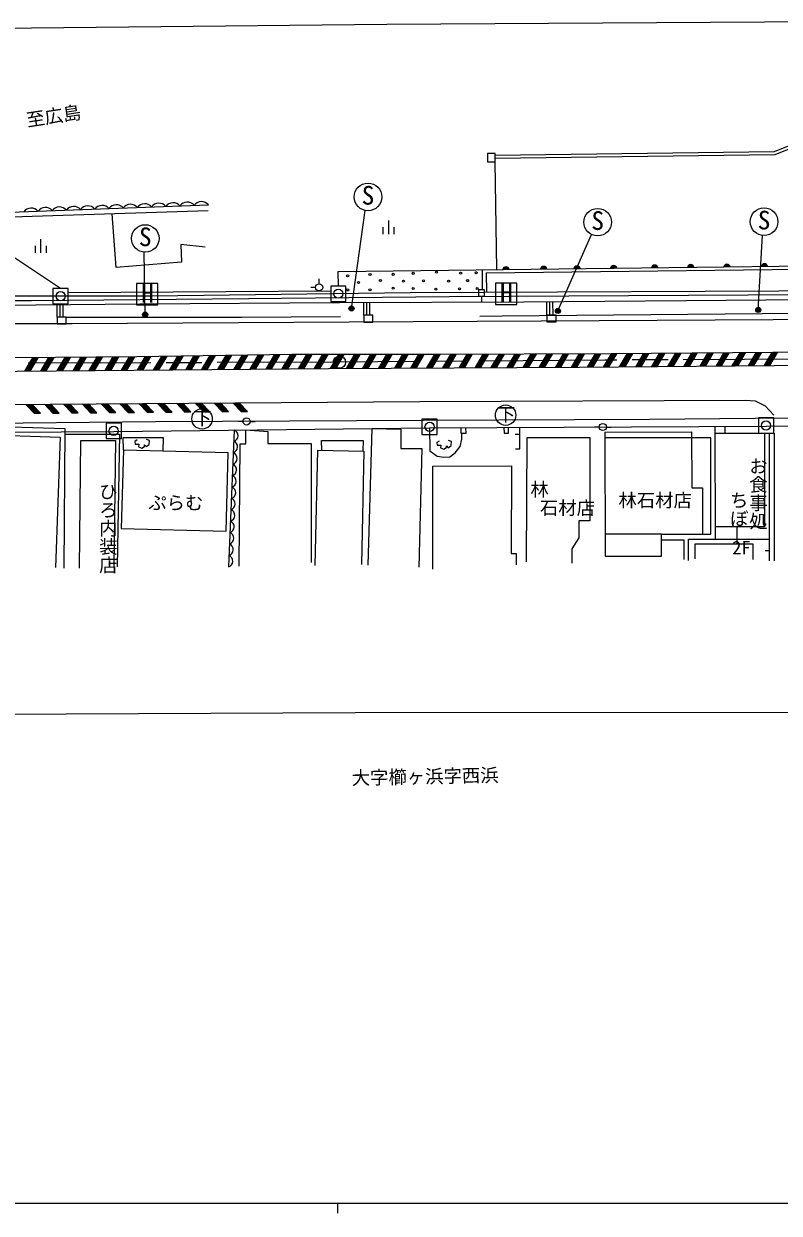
# Model space of a CAD drawing. Units: millimetres at full size, sheet at 1:1000; details may follow other scales. Extents: x 40000 to 680000, y 20000 to 380000.
# Drawn here: x 137262 to 211312, y 204000 to 320643 of the extents above; entities that cross this region are included whole.
import ezdxf
from ezdxf.enums import TextEntityAlignment as Align

# ---------------------------------------------------------------- set-up
doc = ezdxf.new("R2010")
doc.units = ezdxf.units.MM
doc.header["$LTSCALE"] = 1000
doc.linetypes.add('CHAIN', pattern=[18.5, 12, -1.5, 3.5, -1.5])
for name, color, linetype, lineweight in [('M-BGD', 7, 'Continuous', 25), ('M-BGD-EXST', 7, 'Continuous', 25), ('M-BMK', 2, 'CHAIN', 13), ('M-BMK-SRVR', 3, 'Continuous', 25), ('M-STR-HTXT', 7, 'Continuous', 13), ('M-STR-STRC', 7, 'Continuous', 25), ('M-TTL-BAND', 7, 'Continuous', 25)]:
    doc.layers.add(name, color=color, linetype=linetype, lineweight=lineweight)
doc.layers.add('M-BMK-HTXT', color=7, linetype='Continuous')
doc.styles.add('@ＭＳ ゴシック', font='')
doc.styles.add('ＭＳ ゴシック', font='')
doc.styles.get('@ＭＳ ゴシック').set_extended_font_data('@MS Gothic')
doc.styles.get('ＭＳ ゴシック').set_extended_font_data('MS Gothic')

msp = doc.modelspace()

# ---------------------------------------------------------------- hatches: boundary and pattern name
at = {"layer": 'M-BGD'}
for points in [[(184226, 296538), (184852, 296546, 0.84072)], [(187911, 296582), (188536, 296590, 0.84072)], [(191185, 296621), (191811, 296629, 0.84072)], [(194774, 296664), (195400, 296671, 0.84072)], [(198790, 296712), (199416, 296719, 0.84072)], [(202326, 296754), (202952, 296761, 0.84072)], [(205876, 296796), (206502, 296804, 0.84072)], [(209554, 296840), (210180, 296847, 0.84072)]]:
    msp.add_hatch(color=256, dxfattribs=at).paths.add_polyline_path(points)
at = {"layer": 'M-BGD-EXST'}
for points in [[(169165, 292604, 0.41421), (169504, 292504, 0.41421), (169604, 292844, 1)], [(209041, 292467, 0.41421), (209380, 292367, 0.41421), (209480, 292707, 1)], [(148939, 292005, 0.41421), (149278, 291905, 0.41421), (149378, 292245, 1)], [(189398, 292366, 0.41421), (189737, 292266, 0.41421), (189837, 292605, 1)]]:
    msp.add_hatch(color=256, dxfattribs=at).paths.add_polyline_path(points)
at = {"layer": 'M-STR-STRC'}
for points in [[(156296, 286745), (156822, 286750), (157640, 288131), (157112, 288123)], [(159223, 288155), (158695, 288147), (157873, 286759), (158399, 286763)], [(160807, 288179), (160279, 288171), (159450, 286773), (159976, 286777)], [(162390, 288203), (161862, 288195), (161028, 286787), (161554, 286791)], [(163969, 288220), (163529, 288221), (163446, 288219), (162605, 286801), (163131, 286805)], [(165537, 288217), (165014, 288218), (164183, 286815), (164708, 286819)], [(167104, 288215), (166582, 288215), (165760, 286829), (166286, 286833)], [(168672, 288212), (168149, 288213), (167337, 286842), (167862, 286844)], [(170239, 288209), (169717, 288210), (168911, 286850), (169435, 286852)], [(170484, 286857), (171009, 286860), (171807, 288207), (171284, 288207)], [(173374, 288204), (172852, 288205), (172058, 286865), (172583, 286868)], [(174942, 288201), (174419, 288202), (173632, 286873), (174156, 286876)], [(176509, 288199), (175987, 288199), (175206, 286881), (175730, 286884)], [(178078, 288198), (177760, 288196), (177554, 288197), (176779, 286889), (177304, 286891)], [(179652, 288206), (179127, 288203), (178353, 286897), (178878, 286899)], [(181226, 288214), (180701, 288211), (179927, 286904), (180451, 286907)], [(182799, 288222), (182275, 288219), (181501, 286912), (182025, 286915)], [(184373, 288230), (183849, 288227), (183074, 286920), (183599, 286923)], [(185947, 288238), (185422, 288235), (184648, 286928), (185173, 286930)], [(187521, 288246), (186996, 288243), (186222, 286936), (186746, 286938)], [(189095, 288254), (188570, 288251), (187795, 286943), (188320, 286946)], [(190669, 288262), (190144, 288259), (189369, 286951), (189894, 286954)], [(192242, 288270), (191718, 288267), (190943, 286959), (191468, 286962)], [(193816, 288278), (193292, 288275), (192519, 286970), (193044, 286975)], [(195391, 288287), (194865, 288283), (194096, 286984), (194622, 286989)], [(196966, 288298), (196441, 288294), (195673, 286998), (196199, 287003)], [(198542, 288309), (198017, 288305), (197251, 287012), (197777, 287017)], [(200117, 288320), (199592, 288316), (198828, 287026), (199354, 287031)], [(201693, 288330), (201168, 288327), (200406, 287041), (200932, 287045)], [(203269, 288341), (202743, 288338), (201983, 287055), (202509, 287059)], [(204844, 288352), (204319, 288349), (203561, 287069), (204087, 287074)], [(206420, 288363), (205895, 288360), (205138, 287083), (205664, 287088)], [(207995, 288374), (207470, 288371), (206716, 287097), (207242, 287102)], [(209571, 288385), (209046, 288382), (208293, 287111), (208819, 287116)], [(211147, 288397), (210697, 288393), (210621, 288393), (209871, 287125), (210396, 287130)], [(138673, 287899), (138147, 287894), (137367, 286577), (137893, 286582)], [(140251, 287914), (139725, 287909), (138945, 286591), (139470, 286596)], [(141829, 287928), (141303, 287923), (140522, 286605), (141048, 286610)], [(142099, 286619), (142625, 286624), (143406, 287943), (142881, 287938)], [(143677, 286633), (144202, 286638), (144984, 287957), (144458, 287952)], [(146562, 287972), (146036, 287967), (145254, 286647), (145780, 286652)], [(146831, 286661), (147357, 286666), (148140, 287986), (147614, 287982)], [(148409, 286675), (148935, 286680), (149722, 288009), (149195, 288001)], [(149986, 286689), (150512, 286694), (151306, 288034), (150778, 288026)], [(152889, 288058), (152361, 288050), (151564, 286703), (152089, 286708)], [(153141, 286717), (153667, 286722), (154473, 288082), (153945, 288074)], [(154718, 286731), (155244, 286736), (156056, 288106), (155528, 288098)], [(154689, 283443), (154073, 283439), (154880, 282588), (155494, 282593)], [(156535, 283457), (155920, 283453), (156724, 282604), (157339, 282609)], [(158382, 283471), (157767, 283466), (158569, 282619), (159184, 282625)], [(138069, 283320), (137454, 283315), (138278, 282445), (138893, 282450)], [(140123, 282461), (140738, 282466), (139916, 283334), (139301, 283329)], [(141763, 283347), (141147, 283343), (141968, 282477), (142582, 282482)], [(143812, 282493), (144427, 282498), (143609, 283361), (142994, 283357)], [(145456, 283375), (144840, 283370), (145657, 282509), (146272, 282514)], [(147302, 283389), (146687, 283384), (147501, 282524), (148116, 282530)], [(149961, 282545), (149149, 283402), (148534, 283398), (149346, 282540)], [(151190, 282556), (151805, 282561), (150996, 283416), (150380, 283411)], [(153650, 282577), (152842, 283430), (152227, 283425), (153035, 282572)]]:
    msp.add_hatch(color=256, dxfattribs=at).paths.add_polyline_path(points)

# ---------------------------------------------------------------- linework, layer by layer
at = {"layer": 'M-BGD'}
for p, q in [((183639, 296531), (183461, 307092)), ((173038, 300012), (173038, 301340)), ((172505, 300012), (172505, 300709)), ((173572, 300012), (173572, 300709)), ((138410, 298179), (138410, 298876)), ((138943, 298179), (138943, 299507)), ((139476, 298179), (139476, 298876)), ((182196, 296517), (182205, 294550)), ((166213, 295145), (166213, 295622)), ((182600, 296219), (182606, 294299)), ((167346, 294411), (141624, 294258)), ((165863, 294795), (165386, 294795)), ((140523, 291883), (140523, 293180)), ((140819, 291882), (140813, 293180)), ((141119, 291883), (141113, 293180)), ((170592, 292059), (170587, 293291)), ((170888, 292058), (170882, 293292)), ((171188, 292059), (171182, 293293)), ((182122, 293922), (182124, 293340)), ((188546, 292078), (188537, 293374)), ((188841, 292078), (188836, 293376)), ((189141, 292079), (189136, 293376)), ((158750, 281641), (158273, 281639)), ((159450, 281645), (159927, 281647)), ((205994, 281157), (205994, 280497)), ((157883, 280794), (157318, 267381)), ((185437, 280409), (185875, 280411)), ((193674, 281101), (193197, 281101)), ((194374, 281101), (194851, 281101)), ((210372, 267989), (210372, 280497)), ((207153, 271311), (207153, 269643)), ((199790, 270598), (194239, 270582)), ((205075, 270106), (210275, 270106)), ((185512, 268702), (185512, 267570)), ((210372, 268944), (209933, 268944))]:
    msp.add_line(p, q, dxfattribs=at)
for points in [[(315302, 312269), (305067, 305474), (299315, 301958), (293372, 299214), (288434, 297108), (284517, 296039), (279983, 295167), (278500, 294937), (275616, 294864), (253720, 294837), (235538, 294623), (218508, 294455), (175131, 294266), (149845, 293930), (122841, 293930), (96081, 293629), (81470, 294501), (67827, 293928)], [(315570, 311286), (308397, 306422), (298919, 300678), (290270, 296719), (288243, 295903), (283624, 294889), (279523, 294044), (266134, 293764), (243544, 293764), (221751, 293632), (202155, 293469), (186288, 293358), (168214, 293281), (148634, 293145), (138436, 293057), (115490, 292859), (100543, 292767), (96294, 293063), (89020, 293562), (82391, 294033)], [(253849, 310653), (213002, 308963), (210816, 308094), (183461, 307737)], [(253869, 310354), (213065, 308665), (210875, 307795), (183461, 307437)], [(321281, 302154), (310683, 296210), (301861, 291233), (295530, 288363), (290467, 286378), (282072, 284537), (275724, 283145), (266694, 282433), (251241, 282150), (235193, 282028), (215813, 282007), (198635, 281844), (176443, 281724), (150160, 281601), (130696, 281400), (120922, 281257)], [(125342, 297588), (125327, 301766), (155355, 302896)], [(155341, 302309), (125851, 301351), (125851, 297650)], [(155044, 298743), (152641, 299000), (152728, 297268), (146317, 296755), (145930, 302003)], [(140874, 294680), (135960, 297949), (113428, 297386)], [(168096, 294923), (168083, 296346), (222140, 296990), (222140, 295247)], [(182598, 296219), (221840, 296686), (221840, 294488)], [(90019, 271551), (120172, 277564), (120172, 280507), (146089, 280654), (177035, 281022), (210022, 281175), (216330, 281233), (237911, 281310), (253424, 281537), (265174, 281658), (267734, 281751), (272354, 282014), (275330, 282446), (277796, 282804), (282118, 283627), (286774, 284713), (291193, 285834), (295302, 287424), (297724, 288472), (316303, 282400), (318077, 289668), (321210, 296118)], [(96081, 293629), (97255, 293438), (100870, 293268), (115490, 293515), (138001, 293515), (159286, 293696), (178966, 293907), (208282, 294064), (226192, 294190), (251151, 294344), (272990, 294602), (280044, 294834), (284559, 295832)], [(269093, 292812), (242335, 292254), (209635, 292183), (184159, 291983), (181950, 291939)], [(141415, 291883), (158648, 291865), (168293, 291948)], [(141204, 267272), (141310, 280931), (132763, 281179), (132713, 278692)], [(202433, 268007), (202433, 270106), (205075, 270106), (205024, 281152)], [(132483, 267246), (132926, 280375), (140823, 280094), (140372, 267330)], [(141305, 280391), (146637, 280391), (146424, 267389)], [(147020, 278855), (147003, 280080), (150928, 280080), (150891, 278739)], [(158374, 267452), (158462, 279448), (159030, 279448), (159030, 280808), (161200, 280654), (161200, 279480), (165433, 279480), (165433, 267804)], [(171030, 267543), (171409, 280955), (174227, 280875), (174227, 278996), (176265, 278987), (175978, 267359)], [(177035, 281022), (177061, 278776), (177771, 278256), (178435, 278146), (179020, 278189), (179550, 278572), (180044, 279187), (180215, 279914), (180215, 280359), (180215, 280473)], [(180563, 281038), (180588, 280473), (180124, 280473), (180121, 281036)], [(184334, 281056), (184346, 280510), (184767, 280510), (184764, 281058)], [(185472, 278948), (185882, 278958), (185872, 281063)], [(186533, 267878), (186599, 280068), (192757, 280068), (192757, 271909), (191669, 271909), (191669, 270232), (190979, 269142), (190979, 267759)], [(194210, 280596), (202722, 280620), (202738, 275133), (203797, 275133), (203797, 270598)], [(194210, 280596), (194245, 268441), (199790, 268441), (199790, 270598), (204604, 270598), (204604, 280026), (194212, 280026)], [(205027, 280497), (209878, 280497), (209878, 271324), (205069, 271301)], [(209878, 280497), (210820, 280497), (210820, 267986)], [(142717, 267273), (142841, 279778), (146250, 279778), (146094, 267376)], [(147020, 278855), (146811, 271162), (157102, 270882), (157311, 278564), (147020, 278844)], [(148379, 279827), (148142, 279692), (148184, 279421), (148540, 279429), (148515, 279166), (148828, 279039), (149108, 279183), (149108, 279361), (149244, 279175), (149557, 279378), (149591, 279768), (149286, 279870)], [(165840, 267516), (166100, 278834), (170610, 278730), (170355, 267611)], [(166466, 278825), (166454, 279782), (170520, 279782), (170496, 278733)], [(177984, 279727), (177747, 279591), (177789, 279320), (178146, 279329), (178120, 279066), (178434, 278939), (178714, 279083), (178714, 279261), (178849, 279074), (179163, 279278), (179197, 279667), (178892, 279769)], [(177361, 267168), (177343, 277271), (185084, 277285), (185043, 268702), (185512, 268702)], [(201992, 268093), (201992, 269990), (199790, 269990)], [(203060, 268180), (203060, 269643), (208730, 269643), (208730, 268116)]]:
    msp.add_lwpolyline(points, dxfattribs=at)
for points in [[(183461, 307910), (182708, 307910), (182708, 307092), (183461, 307092)], [(140124, 293180), (141624, 293180), (141624, 294680), (140124, 294680)], [(167346, 293423), (168846, 293423), (168846, 294923), (167346, 294923)], [(181834, 293922), (182410, 293922), (182410, 294550), (181834, 294550)], [(140523, 291219), (141415, 291219), (141415, 291883), (140523, 291883)], [(170592, 291395), (171483, 291395), (171483, 292059), (170592, 292059)], [(188546, 291414), (189437, 291414), (189437, 292078), (188546, 292078)], [(145325, 279977), (146825, 279977), (146825, 281477), (145325, 281477)], [(176290, 280370), (177790, 280370), (177790, 281870), (176290, 281870)], [(209275, 280497), (210775, 280497), (210775, 281997), (209275, 281997)]]:
    msp.add_lwpolyline(points, close=True, dxfattribs=at)
for centre, radius in [((177713, 296292), 100), ((180082, 296192), 100), ((181604, 296232), 100), ((166213, 294795), 350), ((169009, 295933), 100), ((170064, 295267), 100), ((171199, 296063), 100), ((172214, 295466), 100), ((173461, 296072), 100), ((174476, 295396), 100), ((175422, 296172), 100), ((176437, 295446), 100), ((178907, 295407), 100), ((180768, 295456), 100), ((140874, 293930), 450), ((168096, 294173), 450), ((169009, 294541), 100), ((171199, 294561), 100), ((173461, 294710), 100), ((175422, 294680), 100), ((177661, 294621), 100), ((179982, 294661), 100), ((181704, 294681), 100), ((146075, 280727), 450), ((159100, 281643), 350), ((177040, 281120), 450), ((194024, 281101), 350), ((210025, 281247), 450)]:
    msp.add_circle(centre, radius, dxfattribs=at)
for centre, radius, start, end in [((137979, 301679), 895, 41.09515, 143.21496), ((139371, 301732), 895, 41.09515, 143.21496), ((140762, 301784), 895, 41.09515, 143.21496), ((142154, 301837), 895, 41.09515, 143.21496), ((143546, 301889), 895, 41.09515, 143.21496), ((144938, 301941), 895, 41.09515, 143.21496), ((146330, 301994), 895, 41.09515, 143.21496), ((147721, 302046), 895, 41.09515, 143.21496), ((149113, 302098), 895, 41.09515, 143.21496), ((150505, 302151), 895, 41.09515, 143.21496), ((151897, 302203), 895, 41.09515, 143.21496), ((153289, 302256), 895, 41.09515, 143.21496), ((154680, 302308), 895, 41.09515, 143.21496), ((184539, 296488), 318, 10.573, 170.79073), ((188224, 296531), 318, 10.573, 170.79073), ((191499, 296570), 318, 10.573, 170.79073), ((195088, 296613), 318, 10.573, 170.79073), ((199104, 296661), 318, 10.573, 170.79073), ((202640, 296703), 318, 10.573, 170.79073), ((206189, 296745), 318, 10.573, 170.79073), ((209867, 296789), 318, 10.573, 170.79073), ((157698, 280255), 571, 284.13323, 70.87166), ((157631, 279148), 591, 285.60473, 69.56886), ((157584, 278025), 591, 285.60473, 69.56886), ((157537, 276902), 591, 285.60473, 69.56886), ((157489, 275779), 591, 285.60473, 69.56886), ((157396, 273564), 591, 285.60473, 69.56886), ((157442, 274656), 591, 285.60473, 69.56886), ((157349, 272441), 591, 285.60473, 69.56886), ((157301, 271318), 591, 285.60473, 69.56886), ((157254, 270195), 591, 285.60473, 69.56886), ((157207, 269072), 591, 285.60473, 69.56886), ((157159, 267950), 591, 285.60473, 69.56886)]:
    msp.add_arc(centre, radius, start, end, dxfattribs=at)
at = {"layer": 'M-BGD-EXST'}
for p, q in [((169385, 292724), (170730, 302342)), ((189617, 292486), (192924, 299973)), ((209260, 292587), (209686, 299894)), ((149159, 292125), (149053, 298247)), ((150399, 295168), (148299, 295168)), ((148299, 295168), (148299, 293068)), ((150399, 293068), (150399, 295168)), ((185590, 295213), (183490, 295213)), ((183490, 295213), (183490, 293113)), ((185590, 293113), (185590, 295213)), ((148299, 293068), (150399, 293068)), ((183490, 293113), (185590, 293113))]:
    msp.add_line(p, q, dxfattribs=at)
for centre, radius in [((171004, 303664), 1350), ((193515, 301187), 1350), ((209826, 301237), 1350), ((149169, 299593), 1350), ((169385, 292724), 250), ((209260, 292587), 250), ((149159, 292125), 250), ((189617, 292486), 250), ((154733, 281897), 1000), ((184496, 282259), 1000)]:
    msp.add_circle(centre, radius, dxfattribs=at)
at = {"layer": 'M-BMK'}
for p, q in [((168204, 287459), (115962, 287269)), ((194221, 287663), (168204, 287459)), ((232411, 287849), (194221, 287663))]:
    msp.add_line(p, q, dxfattribs=at)
at = {"layer": 'M-BMK-SRVR'}
msp.add_circle((168204, 287459), 600, dxfattribs=at)
at = {"layer": 'M-STR-HTXT'}
for points in [[(80645, 319398), (122167, 320090), (172853, 320611), (231018, 320971), (275933, 321037)], [(284671, 253295), (245374, 253105), (169729, 253069), (120127, 252835)]]:
    msp.add_lwpolyline(points, dxfattribs=at)
at = {"layer": 'M-STR-STRC'}
for p, q in [((156296, 286745), (157112, 288123)), ((156822, 286750), (157640, 288131)), ((157873, 286759), (158695, 288147)), ((158399, 286763), (159223, 288155)), ((159450, 286773), (160279, 288171)), ((159976, 286777), (160807, 288179)), ((161028, 286787), (161862, 288195)), ((161554, 286791), (162390, 288203)), ((162605, 286801), (163446, 288219)), ((163131, 286805), (163969, 288220)), ((164183, 286815), (165014, 288218)), ((164708, 286819), (165537, 288217)), ((165760, 286829), (166582, 288215)), ((166286, 286833), (167104, 288215)), ((167337, 286842), (168149, 288213)), ((167862, 286844), (168672, 288212)), ((168911, 286850), (169717, 288210)), ((169435, 286852), (170239, 288209)), ((170484, 286857), (171284, 288207)), ((171009, 286860), (171807, 288207)), ((172058, 286865), (172852, 288205)), ((172583, 286868), (173374, 288204)), ((173632, 286873), (174419, 288202)), ((174156, 286876), (174942, 288201)), ((175206, 286881), (175987, 288199)), ((175730, 286884), (176509, 288199)), ((176779, 286889), (177554, 288197)), ((177304, 286891), (178078, 288198)), ((178353, 286897), (179127, 288203)), ((178878, 286899), (179652, 288206)), ((179927, 286904), (180701, 288211)), ((180451, 286907), (181226, 288214)), ((181501, 286912), (182275, 288219)), ((182025, 286915), (182799, 288222)), ((183074, 286920), (183849, 288227)), ((183599, 286923), (184373, 288230)), ((184648, 286928), (185422, 288235)), ((185173, 286930), (185947, 288238)), ((186222, 286936), (186996, 288243)), ((186746, 286938), (187521, 288246)), ((187795, 286943), (188570, 288251)), ((188320, 286946), (189095, 288254)), ((189369, 286951), (190144, 288259)), ((189894, 286954), (190669, 288262)), ((190943, 286959), (191718, 288267)), ((191468, 286962), (192242, 288270)), ((192519, 286970), (193292, 288275)), ((193044, 286975), (193816, 288278)), ((194096, 286984), (194865, 288283)), ((194622, 286989), (195391, 288287)), ((195673, 286998), (196441, 288294)), ((196199, 287003), (196966, 288298)), ((197251, 287012), (198017, 288305)), ((197777, 287017), (198542, 288309)), ((198828, 287026), (199592, 288316)), ((199354, 287031), (200117, 288320)), ((200406, 287041), (201168, 288327)), ((200932, 287045), (201693, 288330)), ((201983, 287055), (202743, 288338)), ((202509, 287059), (203269, 288341)), ((203561, 287069), (204319, 288349)), ((204087, 287074), (204844, 288352)), ((205138, 287083), (205895, 288360)), ((205664, 287088), (206420, 288363)), ((206716, 287097), (207470, 288371)), ((207242, 287102), (207995, 288374)), ((208293, 287111), (209046, 288382)), ((208819, 287116), (209571, 288385)), ((209871, 287125), (210621, 288393)), ((210396, 287130), (211147, 288397)), ((137367, 286577), (138147, 287894)), ((137893, 286582), (138673, 287899)), ((138945, 286591), (139725, 287909)), ((139470, 286596), (140251, 287914)), ((140522, 286605), (141303, 287923)), ((141048, 286610), (141829, 287928)), ((142099, 286619), (142881, 287938)), ((142625, 286624), (143406, 287943)), ((143677, 286633), (144458, 287952)), ((144202, 286638), (144984, 287957)), ((145254, 286647), (146036, 287967)), ((145780, 286652), (146562, 287972)), ((146831, 286661), (147614, 287982)), ((147357, 286666), (148140, 287986)), ((148409, 286675), (149195, 288001)), ((148935, 286680), (149722, 288009)), ((149986, 286689), (150778, 288026)), ((150512, 286694), (151306, 288034)), ((151564, 286703), (152361, 288050)), ((152089, 286708), (152889, 288058)), ((153141, 286717), (153945, 288074)), ((153667, 286722), (154473, 288082)), ((154718, 286731), (155528, 288098)), ((155244, 286736), (156056, 288106)), ((154689, 283443), (155494, 282593)), ((155920, 283453), (156724, 282604)), ((156535, 283457), (157339, 282609)), ((157767, 283466), (158569, 282619)), ((158382, 283471), (159184, 282625)), ((137454, 283315), (138278, 282445)), ((138069, 283320), (138893, 282450)), ((138278, 282445), (138893, 282450)), ((139301, 283329), (140123, 282461)), ((139916, 283334), (140738, 282466)), ((140123, 282461), (140738, 282466)), ((141147, 283343), (141968, 282477)), ((141763, 283347), (142582, 282482)), ((141968, 282477), (142582, 282482)), ((142994, 283357), (143812, 282493)), ((143609, 283361), (144427, 282498)), ((143812, 282493), (144427, 282498)), ((144840, 283370), (145657, 282509)), ((145456, 283375), (146272, 282514)), ((145657, 282509), (146272, 282514)), ((146687, 283384), (147501, 282524)), ((147302, 283389), (148116, 282530)), ((147501, 282524), (148116, 282530)), ((148534, 283398), (149346, 282540)), ((149149, 283402), (149961, 282545)), ((149346, 282540), (149961, 282545)), ((150380, 283411), (151190, 282556)), ((150996, 283416), (151805, 282561)), ((151190, 282556), (151805, 282561)), ((152227, 283425), (153035, 282572)), ((152842, 283430), (153650, 282577)), ((153035, 282572), (153650, 282577)), ((154073, 283439), (154880, 282588)), ((154880, 282588), (155494, 282593)), ((156724, 282604), (157339, 282609)), ((158569, 282619), (159184, 282625))]:
    msp.add_line(p, q, dxfattribs=at)
for points in [[(316038, 309647), (302095, 301401), (294813, 297682), (290833, 296047), (286662, 294541), (282525, 293472), (277994, 292791), (271668, 292329), (261596, 292054), (244881, 291802), (228248, 291683), (210715, 291619), (187967, 291467), (169153, 291389), (142016, 291219), (124898, 291219), (110002, 291050), (93874, 291459), (76422, 291271), (68020, 290939)], [(288546, 291179), (281502, 289846), (278104, 289336), (269666, 288949), (260419, 288700), (242882, 288531), (225796, 288516), (210697, 288393), (194835, 288283), (177760, 288196), (163529, 288221), (148330, 287988), (132368, 287841), (118200, 287792), (115285, 287792), (114550, 287621), (113803, 286862), (113697, 286368)], [(113697, 286368), (167137, 286841), (191726, 286963), (214651, 287168), (257562, 287429), (266898, 287711), (276601, 288655), (280376, 289250)], [(132389, 261887), (119538, 266436), (118369, 267097), (117218, 267907), (116080, 269013), (114847, 270413), (113844, 272046), (112930, 273532), (112176, 274749), (111777, 275890), (111676, 277737), (111885, 279081), (112349, 280146), (113210, 281352), (114352, 282185), (115567, 282670), (117141, 283165), (176068, 283602), (208002, 283722), (208956, 283659), (209940, 283174), (210779, 282261)]]:
    msp.add_lwpolyline(points, dxfattribs=at)
at = {"layer": 'M-TTL-BAND'}
for p, q in [((40000, 205000), (579000, 205000)), ((168000, 205000), (168000, 204000))]:
    msp.add_line(p, q, dxfattribs=at)

# ---------------------------------------------------------------- texts
at = {"layer": 'M-BGD-EXST', "style": 'ＭＳ ゴシック'}
for p in [(170349, 302371), (192860, 299894), (209171, 299944), (148513, 298300)]:
    msp.add_text('S', height=1833, rotation=358.508, dxfattribs=at).set_placement(p, align=Align.BOTTOM_LEFT)
for s, height, p in [('H', 1833, (148752, 292760)), ('H', 1833, (183942, 292805)), ('下', 1320, (153881, 280910)), ('下', 1320, (183643, 281272))]:
    msp.add_text(s, height=height, dxfattribs=at).set_placement(p, align=Align.BOTTOM_LEFT)
at = {"layer": 'M-BMK-HTXT'}
for s, rotation, style, p in [('至広島', 8.717, 'ＭＳ ゴシック', (137688, 310146)), ('お食事処', 270, '@ＭＳ ゴシック', (208201, 278177)), ('ひろ内装店', 270, '@ＭＳ ゴシック', (144471, 275687)), ('ちぼ', 270, '@ＭＳ ゴシック', (206310, 274840)), ('大字櫛ヶ浜字西浜', 1.169, 'ＭＳ ゴシック', (169425, 245625))]:
    msp.add_text(s, height=1320, rotation=rotation, dxfattribs=dict(at, style=style)).set_placement(p, align=Align.BOTTOM_LEFT)
at = {"layer": 'M-BMK-HTXT', "style": 'ＭＳ ゴシック'}
for s, p in [('林', (186922, 273915)), ('ぷらむ', (149464, 272616)), ('林石材店', (195554, 272860)), ('石材店', (187856, 272115)), ('2F', (206707, 268213))]:
    msp.add_text(s, height=1320, dxfattribs=at).set_placement(p, align=Align.BOTTOM_LEFT)

doc.saveas('drawing.dxf')
